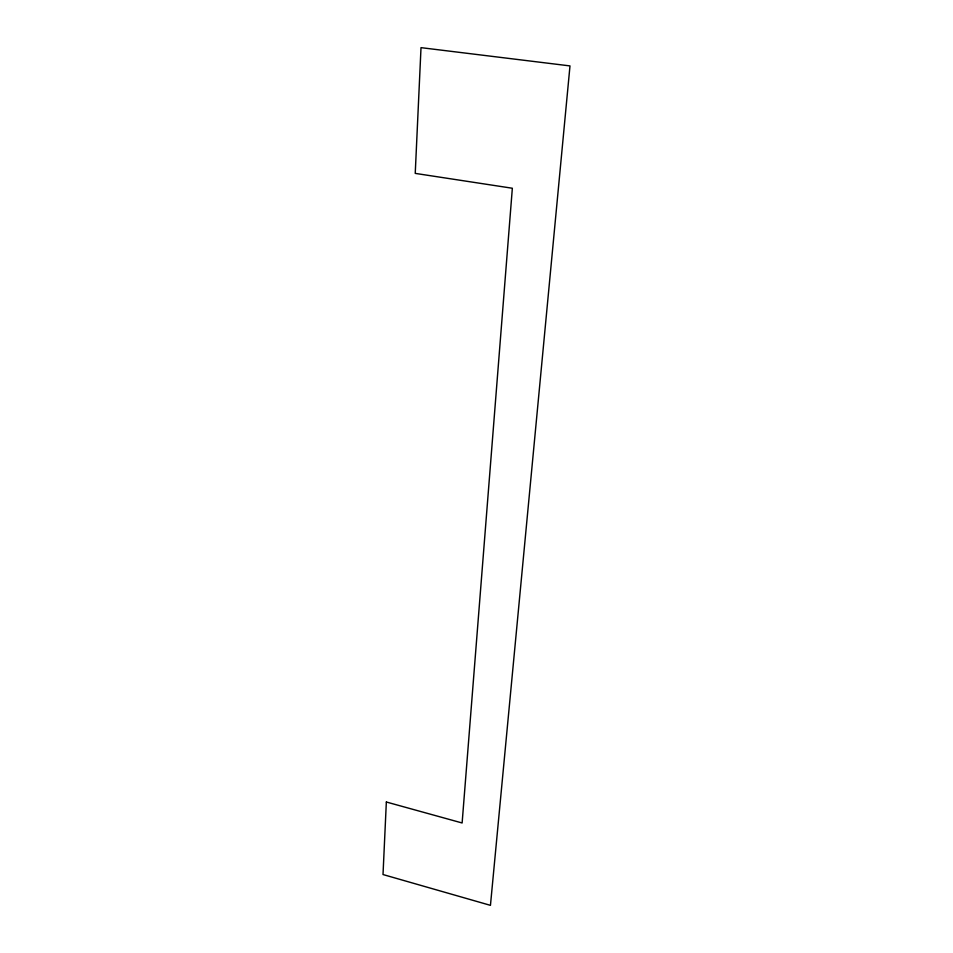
<?xml version="1.0" encoding="UTF-8"?>
<svg xmlns="http://www.w3.org/2000/svg" width="953" height="953" viewBox="0 0 953 953"><rect width="100%" height="100%" fill="white"/><g stroke="black" fill="none" stroke-linecap="round" stroke-linejoin="round"><path stroke-width="1.43" d="M386.346 802.009L383.011 874.544L490.45 905.35L569.989 65.912L421.012 47.65L415.234 173.386L512.345 188.241L462.122 822.975L386.346 802.009"/></g></svg>
